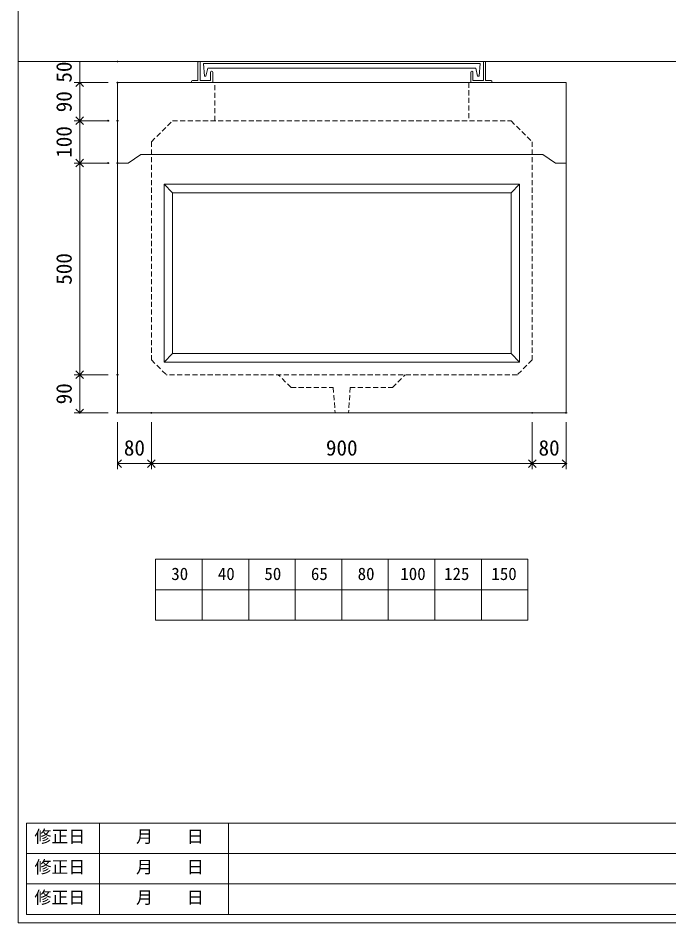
# Model space of a CAD drawing. Units: millimetres, scale not verified. Extents: x -4890 to 18490, y -2324 to 2324.
# Drawn here: x -1230 to 308, y -1951 to 186 of the extents above; entities that cross this region are included whole.
import ezdxf
from ezdxf.enums import TextEntityAlignment as Align

# ---------------------------------------------------------------- set-up
doc = ezdxf.new("R2010")
doc.units = ezdxf.units.MM
doc.header["$LTSCALE"] = 10
doc.header["$PDMODE"] = 32
doc.header["$PDSIZE"] = 2
doc.linetypes.add('DASHED1', pattern=[1.8, 1.2, -0.6])
doc.layers.add('0-1_Defpoints', color=7, linetype='Continuous')
for name, color, linetype, lineweight in [('0-2_waku', 7, 'Continuous', 18), ('0-3_gaikei', 7, 'Continuous', 18), ('0-4_kakure', 7, 'DASHED1', 5), ('0-5_sunpou', 7, 'Continuous', 5), ('0-9_uchigawa', 6, 'Continuous', 18), ('0-B_futa', 3, 'Continuous', 18), ('0-C_GL', 4, 'Continuous', 18), ('0-E_文字１', 7, 'Continuous', 18)]:
    doc.layers.add(name, color=color, linetype=linetype, lineweight=lineweight)
doc.styles.add('ＭＳ ゴシック', font='')
doc.styles.get('ＭＳ ゴシック').set_extended_font_data('MS Gothic')

# ---------------------------------------------------------------- blocks, each defined once
blk = doc.blocks.new('_Open90')
at = {"layer": '0-5_sunpou'}
blk.add_line((0, 0), (-1, 0), dxfattribs=at)
blk.add_lwpolyline([(-0.5, 0.5), (0, 0), (-0.5, -0.5)], dxfattribs=at)
blk = doc.blocks.new('D101')
at = {"layer": '0-1_Defpoints'}
for p in [(452.32, 2214.36), (363, 2124.36), (452.32, 2124.36)]:
    blk.add_point(p, dxfattribs=at)
at = {"layer": '0-5_sunpou'}
for p, q in [((430.32, 2214.36), (350, 2214.36)), ((363, 2196.36), (363, 2142.36)), ((430.32, 2124.36), (350, 2124.36))]:
    blk.add_line(p, q, dxfattribs=at)
at = {"layer": '0-5_sunpou', "xscale": 18, "yscale": 18}
for p, rotation in [((363, 2214.36), 90), ((363, 2124.36), 270)]:
    blk.add_blockref('_Open90', p, dxfattribs=dict(at, rotation=rotation))
at = {"layer": '0-5_sunpou', "style": 'ＭＳ ゴシック'}
blk.add_text('90', height=36.66, rotation=90, dxfattribs=at).set_placement((355, 2144.36), align=Align.BOTTOM_LEFT)
blk = doc.blocks.new('D102')
at = {"layer": '0-1_Defpoints'}
for p in [(452.32, 2024.36), (363, 1524.36), (452.32, 1524.36)]:
    blk.add_point(p, dxfattribs=at)
at = {"layer": '0-5_sunpou'}
for p, q in [((430.32, 2024.36), (350, 2024.36)), ((363, 2006.36), (363, 1542.36)), ((430.32, 1524.36), (350, 1524.36))]:
    blk.add_line(p, q, dxfattribs=at)
at = {"layer": '0-5_sunpou', "xscale": 18, "yscale": 18}
for p, rotation in [((363, 2024.36), 90), ((363, 1524.36), 270)]:
    blk.add_blockref('_Open90', p, dxfattribs=dict(at, rotation=rotation))
at = {"layer": '0-5_sunpou', "style": 'ＭＳ ゴシック'}
blk.add_text('500', height=36.66, rotation=90, dxfattribs=at).set_placement((355, 1736.86), align=Align.BOTTOM_LEFT)
blk = doc.blocks.new('D103')
at = {"layer": '0-1_Defpoints'}
for p in [(452.32, 1524.36), (363, 1434.36), (452.32, 1434.36)]:
    blk.add_point(p, dxfattribs=at)
at = {"layer": '0-5_sunpou'}
for p, q in [((430.32, 1524.36), (350, 1524.36)), ((363, 1506.36), (363, 1452.36)), ((430.32, 1434.36), (350, 1434.36))]:
    blk.add_line(p, q, dxfattribs=at)
at = {"layer": '0-5_sunpou', "xscale": 18, "yscale": 18}
for p, rotation in [((363, 1524.36), 90), ((363, 1434.36), 270)]:
    blk.add_blockref('_Open90', p, dxfattribs=dict(at, rotation=rotation))
at = {"layer": '0-5_sunpou', "style": 'ＭＳ ゴシック'}
blk.add_text('90', height=36.66, rotation=90, dxfattribs=at).set_placement((355, 1454.36), align=Align.BOTTOM_LEFT)
blk = doc.blocks.new('D104')
at = {"layer": '0-1_Defpoints'}
for p in [(452.32, 1434.36), (532.32, 1434.36), (532.32, 1314.33)]:
    blk.add_point(p, dxfattribs=at)
at = {"layer": '0-5_sunpou'}
for p, q in [((452.32, 1412.36), (452.32, 1301.33)), ((532.32, 1412.36), (532.32, 1301.33)), ((470.32, 1314.33), (514.32, 1314.33))]:
    blk.add_line(p, q, dxfattribs=at)
at = {"layer": '0-5_sunpou', "xscale": 18, "yscale": 18, "rotation": 180}
blk.add_blockref('_Open90', (452.32, 1314.33), dxfattribs=at)
at = {"layer": '0-5_sunpou', "xscale": 18, "yscale": 18}
blk.add_blockref('_Open90', (532.32, 1314.33), dxfattribs=at)
at = {"layer": '0-5_sunpou', "style": 'ＭＳ ゴシック'}
blk.add_text('80', height=36.66, dxfattribs=at).set_placement((467.32, 1322.33), align=Align.BOTTOM_LEFT)
blk = doc.blocks.new('D105')
at = {"layer": '0-1_Defpoints'}
for p in [(532.32, 1434.36), (1432.32, 1434.36), (1432.32, 1314.33)]:
    blk.add_point(p, dxfattribs=at)
at = {"layer": '0-5_sunpou'}
for p, q in [((532.32, 1412.36), (532.32, 1301.33)), ((1432.32, 1412.36), (1432.32, 1301.33)), ((550.32, 1314.33), (1414.32, 1314.33))]:
    blk.add_line(p, q, dxfattribs=at)
at = {"layer": '0-5_sunpou', "xscale": 18, "yscale": 18, "rotation": 180}
blk.add_blockref('_Open90', (532.32, 1314.33), dxfattribs=at)
at = {"layer": '0-5_sunpou', "xscale": 18, "yscale": 18}
blk.add_blockref('_Open90', (1432.32, 1314.33), dxfattribs=at)
at = {"layer": '0-5_sunpou', "style": 'ＭＳ ゴシック'}
blk.add_text('900', height=36.66, dxfattribs=at).set_placement((944.82, 1322.33), align=Align.BOTTOM_LEFT)
blk = doc.blocks.new('D106')
at = {"layer": '0-1_Defpoints'}
for p in [(1432.32, 1434.36), (1512.32, 1434.36), (1512.32, 1314.33)]:
    blk.add_point(p, dxfattribs=at)
at = {"layer": '0-5_sunpou'}
for p, q in [((1432.32, 1412.36), (1432.32, 1301.33)), ((1512.32, 1412.36), (1512.32, 1301.33)), ((1450.32, 1314.33), (1494.32, 1314.33))]:
    blk.add_line(p, q, dxfattribs=at)
at = {"layer": '0-5_sunpou', "xscale": 18, "yscale": 18, "rotation": 180}
blk.add_blockref('_Open90', (1432.32, 1314.33), dxfattribs=at)
at = {"layer": '0-5_sunpou', "xscale": 18, "yscale": 18}
blk.add_blockref('_Open90', (1512.32, 1314.33), dxfattribs=at)
at = {"layer": '0-5_sunpou', "style": 'ＭＳ ゴシック'}
blk.add_text('80', height=36.66, dxfattribs=at).set_placement((1447.32, 1322.33), align=Align.BOTTOM_LEFT)
blk = doc.blocks.new('D107')
at = {"layer": '0-1_Defpoints'}
for p in [(430.32, 2124.36), (363, 2024.36), (430.32, 2024.36)]:
    blk.add_point(p, dxfattribs=at)
at = {"layer": '0-5_sunpou'}
for p, q in [((408.32, 2124.36), (350, 2124.36)), ((363, 2106.36), (363, 2042.36)), ((408.32, 2024.36), (350, 2024.36))]:
    blk.add_line(p, q, dxfattribs=at)
at = {"layer": '0-5_sunpou', "xscale": 18, "yscale": 18}
for p, rotation in [((363, 2124.36), 90), ((363, 2024.36), 270)]:
    blk.add_blockref('_Open90', p, dxfattribs=dict(at, rotation=rotation))
at = {"layer": '0-5_sunpou', "style": 'ＭＳ ゴシック'}
blk.add_text('100', height=36.66, rotation=90, dxfattribs=at).set_placement((355, 2036.86), align=Align.BOTTOM_LEFT)
blk = doc.blocks.new('D100')
at = {"layer": '0-1_Defpoints'}
for p in [(452.32, 2264.36), (363, 2214.36), (452.32, 2214.36)]:
    blk.add_point(p, dxfattribs=at)
at = {"layer": '0-5_sunpou'}
for p, q in [((430.32, 2264.36), (350, 2264.36)), ((363, 2264.36), (363, 2214.36)), ((430.32, 2214.36), (350, 2214.36))]:
    blk.add_line(p, q, dxfattribs=at)
at = {"layer": '0-5_sunpou', "style": 'ＭＳ ゴシック'}
blk.add_text('50', height=36.66, rotation=90, dxfattribs=at).set_placement((355, 2214.36), align=Align.BOTTOM_LEFT)

msp = doc.modelspace()

# ---------------------------------------------------------------- linework, layer by layer
at = {"layer": '0-2_waku'}
for p, q in [((-1230.06, 2323.87), (-1230.06, -1951.13)), ((-905.06, -1092.13), (-25.06, -1092.13)), ((-905.06, -1092.13), (-905.06, -1236.13)), ((-905.06, -1092.13), (-905.06, -1236.13)), ((-905.06, -1092.13), (-905.06, -1236.13)), ((-905.06, -1092.13), (-905.06, -1236.13)), ((-795.06, -1092.13), (-795.06, -1236.13)), ((-685.06, -1092.13), (-685.06, -1236.13)), ((-685.06, -1092.13), (-685.06, -1236.13)), ((-575.06, -1092.13), (-575.06, -1236.13)), ((-465.06, -1092.13), (-465.06, -1236.13)), ((-355.06, -1092.13), (-355.06, -1236.13)), ((-245.06, -1092.13), (-245.06, -1236.13)), ((-135.06, -1092.13), (-135.06, -1236.13)), ((-25.06, -1092.13), (-25.06, -1236.13)), ((-905.06, -1164.13), (-25.06, -1164.13)), ((-905.06, -1236.13), (-25.06, -1236.13)), ((-1210.06, -1715.13), (-1210.06, -1931.13)), ((-1210.06, -1715.13), (817.94, -1715.13)), ((-1037.56, -1715.13), (-1037.56, -1931.13)), ((-732.56, -1715.13), (-732.56, -1931.13)), ((-732.56, -1715.13), (-732.56, -1931.13)), ((-1210.06, -1787.13), (817.94, -1787.13)), ((-1210.06, -1859.13), (529.94, -1859.13)), ((-1210.06, -1931.13), (817.94, -1931.13)), ((-1230.06, -1951.13), (4889.94, -1951.13)), ((-1230.06, -1951.13), (4889.94, -1951.13))]:
    msp.add_line(p, q, dxfattribs=at)
at = {"layer": '0-3_gaikei'}
for p, q in [((-995.06, 33.87), (64.94, 33.87)), ((-995.06, -746.13), (-995.06, 33.87)), ((-900.06, 33.87), (-790.06, 33.87)), ((-865.06, 33.87), (-65.06, 33.87)), ((-30.06, 33.87), (-140.06, 33.87)), ((64.94, 33.87), (64.94, -746.13)), ((64.94, 33.87), (64.94, -746.13)), ((-970.06, -156.13), (-940.06, -136.13)), ((-940.06, -136.13), (9.94, -136.13)), ((9.94, -136.13), (39.94, -156.13)), ((-970.06, -156.13), (-995.06, -156.13)), ((39.94, -156.13), (64.94, -156.13)), ((64.94, -746.13), (-995.06, -746.13))]:
    msp.add_line(p, q, dxfattribs=at)
at = {"layer": '0-4_kakure'}
for p, q in [((-765.06, -56.13), (-765.06, 33.87)), ((-165.06, 33.87), (-165.06, -56.13)), ((-915.06, -106.13), (-865.06, -56.13)), ((-865.06, -56.13), (-65.06, -56.13)), ((-65.06, -56.13), (-15.06, -106.13)), ((-915.06, -106.13), (-915.06, -621.13)), ((-15.06, -106.13), (-15.06, -621.13)), ((-915.06, -621.13), (-880.06, -656.13)), ((-15.06, -621.13), (-50.06, -656.13)), ((-50.06, -656.13), (-880.06, -656.13)), ((-585.06, -686.13), (-615.06, -656.13)), ((-345.06, -686.13), (-315.06, -656.13)), ((-585.06, -686.13), (-485.06, -686.13)), ((-485.06, -686.13), (-481.06, -746.13)), ((-445.06, -686.13), (-449.06, -746.13)), ((-445.06, -686.13), (-345.06, -686.13))]:
    msp.add_line(p, q, dxfattribs=at)
at = {"layer": '0-9_uchigawa'}
for p, q in [((-885.06, -206.13), (-885.06, -626.13)), ((-885.06, -206.13), (-465.06, -206.13)), ((-885.06, -206.13), (-865.06, -226.13)), ((-465.06, -206.13), (-45.06, -206.13)), ((-465.06, -206.13), (-45.06, -206.13)), ((-45.06, -206.13), (-65.06, -226.13)), ((-45.06, -206.13), (-45.06, -626.13)), ((-865.06, -226.13), (-865.06, -606.13)), ((-865.06, -226.13), (-465.06, -226.13)), ((-865.06, -226.13), (-465.06, -226.13)), ((-465.06, -226.13), (-65.06, -226.13)), ((-65.06, -226.13), (-65.06, -606.13)), ((-865.06, -606.13), (-885.06, -626.13)), ((-865.06, -606.13), (-465.06, -606.13)), ((-465.06, -606.13), (-65.06, -606.13)), ((-65.06, -606.13), (-45.06, -626.13)), ((-885.06, -626.13), (-465.06, -626.13)), ((-465.06, -626.13), (-45.06, -626.13))]:
    msp.add_line(p, q, dxfattribs=at)
at = {"layer": '0-B_futa'}
for p, q in [((-805.06, 81.87), (-805.06, 38.87)), ((-803.06, 83.87), (-800.06, 83.87)), ((-800.06, 83.87), (-800.06, 38.87)), ((-792.25, 79.37), (-137.92, 79.37)), ((-792.25, 79.37), (-789.76, 49.37)), ((-781.73, 68.37), (-786.05, 49.37)), ((-781.73, 68.37), (-148.39, 68.37)), ((-148.39, 68.37), (-144.07, 49.37)), ((-137.92, 79.37), (-140.17, 49.37)), ((-130.06, 83.87), (-130.06, 38.87)), ((-130.06, 83.87), (-127.06, 83.87)), ((-125.06, 81.87), (-125.06, 38.87)), ((-789.76, 49.37), (-786.05, 49.37)), ((-775.06, 58.87), (-775.06, 38.87)), ((-773.06, 60.87), (-772.06, 60.87)), ((-770.06, 58.87), (-770.06, 33.87)), ((-160.06, 58.87), (-160.06, 33.87)), ((-157.06, 60.87), (-158.06, 60.87)), ((-155.06, 58.87), (-155.06, 38.87)), ((-140.17, 49.37), (-144.07, 49.37)), ((-820.06, 36.87), (-820.06, 35.87)), ((-818.06, 38.87), (-805.06, 38.87)), ((-770.06, 33.87), (-818.06, 33.87)), ((-800.06, 38.87), (-775.06, 38.87)), ((-160.06, 33.87), (-112.06, 33.87)), ((-130.06, 38.87), (-155.06, 38.87)), ((-112.06, 38.87), (-125.06, 38.87)), ((-110.06, 36.87), (-110.06, 35.87))]:
    msp.add_line(p, q, dxfattribs=at)
for centre, start, end in [((-803.06, 81.87), 90, 180), ((-127.06, 81.87), 0, 90), ((-773.06, 58.87), 90, 180), ((-772.06, 58.87), 0, 90), ((-158.06, 58.87), 90, 180), ((-157.06, 58.87), 0, 90), ((-818.06, 36.87), 90, 180), ((-818.06, 35.87), 180, 270), ((-112.06, 36.87), 0, 90), ((-112.06, 35.87), 270, 0)]:
    msp.add_arc(centre, 2, start, end, dxfattribs=at)
at = {"layer": '0-C_GL'}
msp.add_line((-1230.06, 83.87), (4889.94, 83.87), dxfattribs=at)

# ---------------------------------------------------------------- block references
at = {"layer": '0-5_sunpou'}
for name in ['D100', 'D101', 'D107', 'D102', 'D103', 'D104', 'D105', 'D106']:
    msp.add_blockref(name, (-1447.37, -2180.49), dxfattribs=at)

# ---------------------------------------------------------------- texts
at = {"layer": '0-E_文字１', "style": 'ＭＳ ゴシック'}
for s, p in [('30', (-867.99, -1149.94)), ('40', (-757.99, -1149.94)), ('50', (-647.99, -1149.94)), ('65', (-537.99, -1149.94)), ('80', (-427.58, -1149.94)), ('100', (-326.71, -1149.94)), ('125', (-223.32, -1149.94)), ('150', (-111.55, -1149.94)), ('修正日', (-1191.41, -1770.42)), ('\u3000\u3000月\u3000\u3000日', (-1031.26, -1770.42)), ('修正日', (-1191.41, -1842.42)), ('\u3000\u3000月\u3000\u3000日', (-1031.26, -1842.42)), ('修正日', (-1191.41, -1914.42)), ('\u3000\u3000月\u3000\u3000日', (-1031.26, -1914.42))]:
    msp.add_text(s, height=29.33, dxfattribs=at).set_placement(p, align=Align.BOTTOM_LEFT)

doc.saveas('drawing.dxf')
